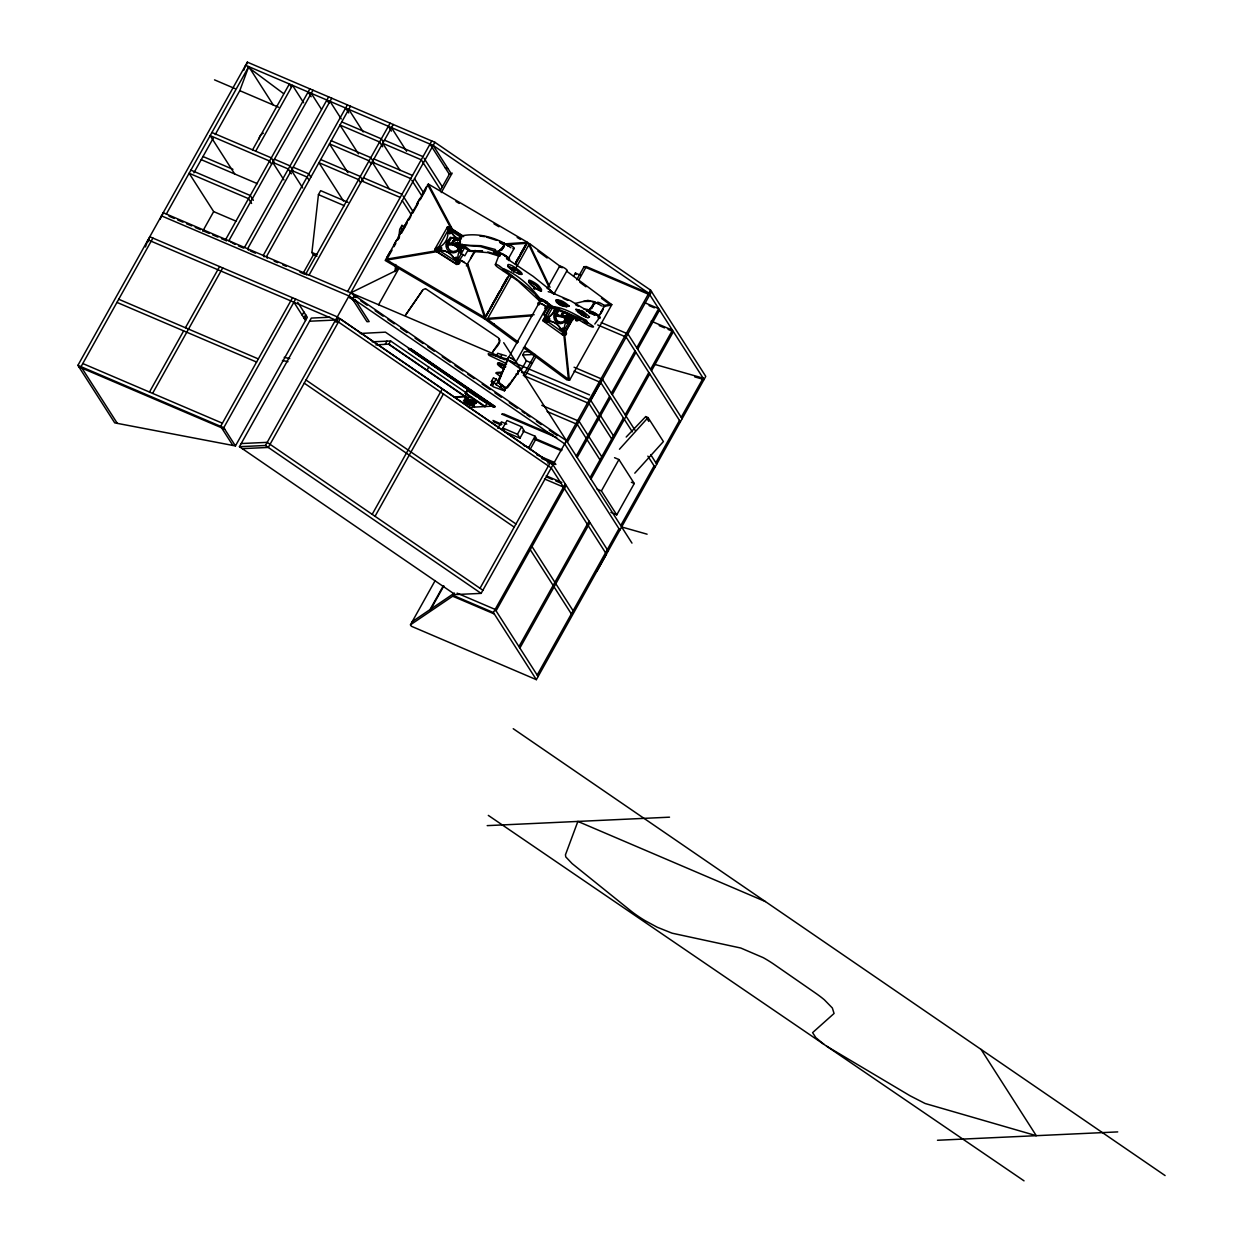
<?xml version="1.0" encoding="UTF-8"?>
<svg xmlns="http://www.w3.org/2000/svg" width="1243" height="1243" viewBox="0 0 1243 1243"><rect width="100%" height="100%" fill="white"/><g stroke="black" fill="none" stroke-linecap="round" stroke-linejoin="round"><path stroke-width="1.5" d="M448.303 242.338L449.438 241.779M450.51 242.929L449.22 244.871L452.84 244.887A5.205 2.082 26.5 0 1 458.916 248.786C459.708 251.537 456.057 249.952 458.481 247.947M587.162 311.185L587.302 309.367L584.101 309.274M388.344 260.859L388.453 261.667M316.872 256.307L313.422 254.846L311.915 252.484L318.441 194.623L320.663 190.661L347.978 202.329M398.63 238.905L399.702 229.349L401.924 225.387L405.047 226.723M395.74 264.51L394.948 271.642L397.154 267.68M401.085 232.892L401.924 225.387M436.2 249.361L436.93 250.045M448.164 229.163L448.443 228.013M447.2 245.213L449.251 240.489M584.8 316.421L582.47 312.987L577.249 309.554M503.306 270.741L503.601 268.799C517.321 274.283 530.388 286.076 539.493 298.087L543.393 299.92M492.943 381.244L490.845 385.004L493.502 386.899L504.456 390.815L505.994 387.412M539.12 300.526L539.493 298.087L528.99 288.671L499.064 265.769A4.319 0.994 34.1 0 0 495.444 264.324L495.273 264.541A4.319 0.994 34.1 0 0 498.738 267.944L517.709 280.7L539.12 300.526L535.842 294.715M543.859 319.653L543.207 320.632M545.164 320.181L546.298 319M555.124 316.064L558.154 310.626M558.682 303.976L557.501 302.857M515.814 269.638L508.418 266.484L514.245 271.471M517.399 273.134C530.839 278.587 511.091 262.941 507.936 264.65C505.093 268.628 529.44 279.551 518.611 271.658M409.413 348.661L493.968 406.803L409.77 348.646M412.396 350.619L411.355 349.361M466.327 265.878L467.865 264.262L484.956 315.722M504.347 244.42L504.565 243.41C491.84 236.31 476.178 233 462.023 235.797A7.893 4.552 -50.8 0 0 463.359 245.182L480.419 246.534L497.682 252.143A8.639 4.988 -50.8 0 0 504.751 244.405L504.565 243.41M499.5 241.515L504.394 244.451A8.142 4.692 -50.8 0 1 497.728 251.754L496.516 252.08M461.743 248.569L461.821 247.264M492.43 352.142L499.049 342.447L499.437 340.271M145.415 246.922L148.026 239.883L335.563 320.026L551.239 467.912L606.46 554.192L536.354 679.657L411.371 626.254L410.454 624.809L435.174 580.574M147.824 242.028L149.781 236.745L337.319 316.887L552.995 464.773L608.184 551.006M160.161 219.358L161.466 215.847L349.003 295.974L564.679 443.86L619.869 530.093M161.947 216.142L163.221 212.708L589.57 394.901M243.69 70.431L245.601 65.289L433.154 145.431L648.799 293.255L704.02 379.535L694.775 376.909M246.052 65.661L247.357 62.15L434.895 142.292L650.555 290.116L705.775 376.396L596.92 571.174M215.257 134.57L239.79 90.661L248.74 66.625L273.274 104.971M495.444 264.339L499.546 253.758A5.92 1.414 29.2 0 1 506.709 256.509A5.92 1.414 29.2 0 1 508.915 259.958M575.556 303.354L587.846 300.371L594.387 301.707L593.175 304.224A8.639 2.377 -56.8 0 1 588.079 310.828L586.541 311.076M593.393 304.519L594.449 302.36L591.854 301.598M594.387 301.707L594.589 302.655A8.639 2.377 -56.8 0 1 591.171 308.264M435.003 249.268L435.143 250.449L457.393 264.448M447.713 228.37L449.344 227.189L450.463 228.137M458.807 262.91C456.476 263.749 454.301 261.993 457.735 261.636M456.507 262.211L457.502 261.061L458.807 261.683M458.03 262.832L456.896 263.702L455.668 262.91M564.198 333.606C562.38 336.698 561.075 330.545 563.965 332.409M565.503 333.668C563.685 336.76 562.38 330.607 565.27 332.471M448.941 242.742L449.158 244.343M450.152 240.598L450.028 239.681M462.318 246.813L460.796 249.532M349.003 295.974L348.63 296.859L354.706 301.024M465.612 401.442L463.499 400.572L465.379 401.675M467.399 398.257L466.016 397.449M503.524 246.238L504.394 244.11M566.482 306.477L566.311 305.296L559.661 301.319M449.702 239.728L450.541 238.003A7.52 1.787 29.2 0 1 453.042 237.864L454.534 238.361A7.52 1.787 29.2 0 1 457.921 239.977M501.706 373.133L501.706 372.185L496.579 372.465M512.163 380.607L512.365 379.783M557.423 312.552L557.439 314.137M602.979 308.544L602.125 310.237A8.142 2.237 -56.8 0 1 600.959 311.993M448.537 241.686L449.376 240.458L447.34 244.094M458.885 247.839L458.465 249.346L459.335 248.755M591.606 308.746L593.595 305.032L587.955 311.17L589.089 310.983A5.92 1.414 29.2 0 1 595.972 313.733A5.92 1.414 29.2 0 1 598.598 317.214M597.867 417.384L588.98 403.478L523.334 375.433L535.003 354.426M297.714 302.313L307.316 317.322L235.44 445.926L114.713 422.869L77.905 365.349L247.357 62.15M152.905 238.081L81.028 366.685L117.308 423.366M166.344 214.045L248.74 66.625M193.892 172.808L213.361 137.957M202.733 231.182L213.672 211.605L189.138 173.259L248.522 198.647L251.583 203.432M252.562 149.859L289.37 83.98L291.375 87.119M255.685 151.195L292.493 85.316L303.649 102.749M309.88 88.859L225.729 239.417L226.646 240.862L221.409 238.625M313.003 90.195L228.852 240.754L234.989 244.42M149.471 392.042L183.653 330.887M185.409 327.748L219.591 266.577M152.594 393.378L222.715 267.913M244.483 247.435L328.634 96.876M331.757 98.213L247.606 248.771L248.538 250.2M347.387 104.894L263.236 255.452L264.153 256.881M350.51 106.23L266.359 256.788L267.292 258.218M303.106 273.305L313.422 254.846M292.525 297.745L220.648 426.349L232.861 445.429M390.1 123.15L305.964 273.693L306.881 275.138M235.44 445.926L223.771 427.685L295.648 299.081M309.087 275.029L393.223 124.486M302.158 315.132L303.913 311.993M303.929 317.897L305.685 314.759M304.535 318.845L306.291 315.722M650.555 290.116L481.134 593.377L455.124 594.574L239.448 446.688L311.309 318.084L329.892 317.229M347.636 291.515L431.772 140.956M239.448 446.688L265.443 445.491L434.895 142.292M552.964 464.727L340.178 318.861L268.302 447.449L242.307 448.645M387.07 257.115L389.882 252.08M393.627 245.368L396.439 240.334M398.319 236.978L403.012 228.588M404.876 225.232L408.636 218.519M410.516 215.163L413.329 210.129M417.073 203.417L419.885 198.383M421.765 195.027L426.458 186.636M509.863 274.33L484.459 318.814L385.19 260.471L428.4 184.104L527.669 242.447L515.488 264.262M386.449 260.144L392.073 250.076M393.953 246.72L395.818 243.364M397.698 240.008L399.578 236.652M401.442 233.296L407.082 223.227M408.947 219.871L410.827 216.515M412.707 213.159L418.332 203.091M420.212 199.735L425.836 189.666M452.141 173.057L451.504 174.191L449.344 174.284L440.581 189.977L421.253 159.772L382.704 143.302L400.091 170.462M378.571 304.784L398.304 269.482L350.759 292.851L566.435 440.721M441.281 192.572L451.551 174.191L433.154 145.431M447.387 227.096L434.77 249.315L435.345 250.62M385.19 344.28L386.946 341.141M390.628 340.986L388.764 344.327L465.006 396.595L466.871 393.254L390.628 340.986L372.279 341.825M449.329 240.862L447.045 244.933L455.808 242.991A4.04 1.616 26.5 0 1 459.397 243.457A4.04 1.616 26.5 0 1 462.629 245.974M453.089 237.413L453.369 238.159L451.147 238.081M447.915 242.882L447.449 243.737L450.914 244.358L453.586 240.039A7.52 1.787 29.2 0 1 455.264 240.754M450.914 244.358L453.804 239.992L457.44 240.101M452.234 244.42L455.451 243.768L457.113 245.772L452.234 244.42L454.13 241.018M456.632 251.272L458.356 248.507M459.63 249.175L460.935 247.295L457.098 246.502L459.63 249.175L460.904 246.906M462.489 245.57L459.894 250.123A16.283 15.32 76.3 0 0 457.797 258.109A1.973 1.849 76.3 0 1 454.316 258.979A16.283 15.32 76.3 0 0 441.032 250.433A1.973 1.849 76.3 0 1 440.1 246.736M464.711 246.782L466.98 249.237L464.711 246.782A7.396 4.273 -50.8 0 1 462.536 244.296M464.944 247.124L458.014 259.492A2.719 2.548 76.3 0 1 454.518 260.377L439.618 250.806A2.719 2.548 76.3 0 1 438.686 247.077L447.34 231.602A2.719 2.548 76.3 0 1 450.836 230.732L461.262 237.429M408.481 348.724L492.881 406.849L495.134 406.539L410.625 348.63L408.481 348.724L493.005 406.647L495.134 406.539M408.605 348.801L410.501 348.832L495.009 406.756M463.266 254.504L456.678 264.495L435.097 250.682M468.3 249.672L464.789 255.809L460.128 253.075L461.495 250.589L460.594 249.284M470.522 258.295L474.919 250.433M484.086 316.048L466.995 264.588L475.696 250.511M427.002 370.259L428.757 367.12M494.372 252.174A5.298 3.061 -50.8 0 0 494.652 253.013L496.33 253.774L497.759 251.226M508.309 258.839L514.151 248.382M372.185 514.338L442.306 388.873M485.64 316.204L488.452 311.17M490.332 307.813L499.702 291.033M501.582 287.677L507.206 277.609M515.643 262.506L518.455 257.472M520.335 254.116L526.908 242.369M484.459 318.814L506.041 280.219M515.41 263.438L525.727 244.98M517.259 343.052L484.661 318.861L509.04 275.231M515.612 263.485L525.929 245.026M511.728 270.974L513.608 267.618M375.044 516.296L443.409 393.969M484.661 318.861L487.349 319.125L511.728 275.495M513.608 272.139L529.549 243.612L562.147 267.804M466.296 401.225L465.643 400.401L466.948 401.365L466.607 400.37L474.81 399.997L465.224 393.425L467.912 390.255L487.272 403.524L484.568 406.694L476.924 401.442L469.015 402.281L472.045 403.866L473.63 400.697M465.224 393.425L467.912 390.255M466.047 401.023C461.728 401.66 466.576 394.839 468.704 398.242L468.362 397.247L471.641 397.092M465.643 400.401L467.399 397.387M466.607 400.37L468.362 397.247M469.947 400.588L467.337 403.198C476.722 392.244 456.942 412.008 468.16 397.698M467.989 399.205L466.234 402.344L467.803 399.034M468.766 399.842L466.793 403.307M467.539 403.789L469.714 400.464M470.693 400.976C469.932 408.341 464.447 403.291 470.771 399.143M469.139 404.612L470.895 401.473M506.554 364.075A7.07 1.678 29.2 0 0 501.877 361.387L488.996 355.28A9.121 2.175 29.2 0 1 488.297 353.649L496.143 356.197L497.744 353.323L506.289 355.886M469.745 405.078L470.507 405.513L471.889 401.489M471.206 403.291L472.961 400.153M471.874 403.835L470.957 403.587L472.293 404.115C470.646 399.64 477.001 401.846 474.531 401.722M472.293 404.115L473.397 405.202L475.789 402.452L473.583 405.575M490.845 385.004L493.176 385.081L493.393 383.714L491.373 381.492L493.487 377.717L498.288 380.948L496.175 384.708L504.58 389.914M496.143 356.197L504.27 359.507L504.798 358.574L508.107 358.963L498.816 381.368C498.909 384.413 504.876 388.857 507.61 387.645L521.081 368.099M496.175 384.708L494.17 382.487L496.283 378.727M508.356 357.984L540.55 300.371M547.184 288.5L559.49 266.484M500.245 387.614L501.644 385.097M516.886 360.315L547.2 306.104M553.834 294.234L567.088 270.508M548.272 306.772L543.595 314.899M531.693 363.065L526.379 360.796L522.666 354.985L524.406 351.847L529.704 351.614M550.944 305.623L542.942 320.849L562.893 335.097M543.315 319.886L551.286 305.638M504.456 390.815L506.554 387.055M552.886 306.881L546.827 317.711A2.719 2.377 -87.5 0 0 546.454 319.063M520.926 370.554L526.379 360.796M573.582 276.334L575.4 273.072L580.714 275.34M555.295 314.93L557.33 311.294M558.123 310.408L555.093 315.846L559.645 316.157M576.736 279.753L584.039 266.701L586.308 266.592L648.83 293.301M524.764 376.738L536.121 356.399M578.741 280.157L586.308 266.592M497.821 428.338L501.442 421.859L506.756 424.127M558.899 308.715L556.289 315.101L560.484 316.328L563.188 312.04M560.484 316.328L563.483 312.055L567.569 312.91M561.883 316.499C563.514 314.992 567.958 317.493 566.14 318.441L561.883 316.499L563.778 313.096M502.794 428.012L506.989 420.507L521.656 426.769L524.158 430.668L519.962 438.173L505.295 431.911L502.794 428.012L517.461 434.273L519.962 438.173M565.503 318.861L563.328 321.953M562.193 322.31A6.168 5.407 -87.5 0 1 555.745 317.695L555.341 316.235L555.45 317.68A6.168 5.407 -87.5 0 0 561.898 322.294L563.949 322.201L565.456 319.482M563.949 322.201L568.175 322.294L572.37 320.026A4.04 1.569 24.5 0 0 573.101 319.047A4.04 1.569 24.5 0 0 570.475 316.685L573.613 318.845L570.444 316.763A4.04 1.569 24.5 0 0 566.544 315.846L559.614 316.142M568.579 321.315L566.684 318.829L570.786 319.979L568.579 321.315L569.853 319.047M563.638 322.186L567.678 323.133L568.735 321.953M570.366 319.435L564.322 330.265A2.719 2.377 -87.5 0 1 561.028 331.135L547.541 321.455M564.633 333.186L572.588 318.938M572.945 318.954L564.089 334.787L562.551 335.082M517.461 434.273L521.656 426.769M429.985 609.629L442.928 586.494M430.933 608.992L443.875 585.857M535.08 436.231L536.37 438.251L530.031 449.578L528.741 447.558L535.08 436.231L522.681 430.933M523.458 347.667L566.917 379.907L569.605 380.172L611.805 304.659L566.792 271.254M480.016 588.281L550.136 462.816L547.541 462.924M567.383 442.213L651.534 291.654M576.255 456.072L609.614 396.362M611.37 393.223L635.002 350.946M636.758 347.807L658.65 308.652L644.48 302.593M577.172 457.502L610.546 397.807M612.286 394.668L635.934 352.375M637.675 349.236L659.567 310.082M536.354 679.657L493.393 612.55L565.27 483.947M496.066 610.841L566.186 485.391M590.068 477.638L623.427 417.943M625.182 414.805L648.815 372.512M650.571 369.373L672.447 330.218L651.192 321.129M590.984 479.068L649.732 373.941M651.487 370.802L673.364 331.648L668.05 329.379M618.936 459.553L634.272 483.511L616.746 514.882L601.41 490.923L618.936 459.553L614.555 457.688M518.952 646.609L589.073 521.143M519.885 648.054L590.005 522.588M537.178 675.073L618.983 528.71M620.739 525.571L654.098 465.876M655.853 462.738L679.486 420.445M681.242 417.306L703.134 378.152L655.061 364.479M500.059 357.798L501.861 354.566M574.08 367.229L602.513 379.379L590.736 400.339L599.623 414.245M559.164 309.227L556.149 314.867A8.017 1.911 29.2 0 1 560.655 316.25L561.028 316.452M461.2 247.808L460.298 249.206M594.465 303.494L593.688 302.406L594.465 303.494L593.626 303.37L594.713 303.074M594.946 303.805L595.211 302.204L597.432 303.447M599.887 314.51L602.016 310.548L600.975 312.086M501.178 243.162L500.634 242.09L501.178 243.162L499.639 242.525M497.744 254.815L493.502 251.832L494.994 251.941M495.693 253.619L497.169 253.727M540.798 291.064L540.783 290.753A29.35 28.387 8.7 0 0 529.269 281.104C526.504 277.779 537.986 284.072 539.198 286.418C548.225 296.487 528.726 285.735 528.555 281.151M422.465 290.505L405.42 315.287L423.055 289.681M492.787 352.375C494.03 348.506 503.368 342.509 498.365 337.816L425.774 288.811M454.752 251.397L459.351 250.604L462.256 247.139A4.04 1.616 26.5 0 0 462.474 245.881M507.579 386.2L509.614 383.388M508.107 386.216L519.496 370.476M501.55 250.402L503.912 246.922L497.231 252.22L498.676 253.417L496.33 253.774M544.574 319.917L545.475 320.041M594.807 324.05L599.173 318.13A5.92 1.414 29.2 0 0 596.609 314.246A5.92 1.414 29.2 0 0 589.943 312.49A4.319 1.025 29.2 0 1 590.705 312.164M447.154 227.158L448.661 226.785L462.38 235.595M449.453 229.271C446.843 231.773 446.905 225.387 449.453 228.044M435.687 249.315L435.687 250.169M456.399 263.034L456.756 261.885M459.661 250.418L460.267 251.847A8.017 1.911 29.2 0 0 460.221 250.169L461.231 249.361M557.641 310.237L558.387 310.797M569.543 318.161C562.271 312.801 577.715 319.871 569.356 318.332M619.465 449.22L648.054 417.601L663.405 441.56L634.8 473.179M473.07 392.104L471.625 390.675M484.677 400.246L484.988 399.826M506.554 387.614L505.575 388.002M507.082 387.63L505.311 387.909L497.744 382.207L501.193 373.118L495.771 373.009L500.587 376.645M449.515 243.208L446.501 244.638L447.837 246.767A6.168 5.795 76.3 0 0 454.954 251.35M626.192 437.039L645.707 416.591L648.054 417.601M427.39 184.958L428.4 184.104M462.598 247.901L463.111 247.699M526.659 243.302L527.669 242.447M459.351 250.294L458.294 250.558M459.863 250.62L456.771 251.35M493.207 323.739L494.092 323.77M557.361 300.169L556.305 300.449M558.666 300.216L557.128 300.169M544.698 319.622L545.056 320.772M563.607 334.973L562.753 335.19M450.168 229.302L448.521 229.256M437.583 250.433C434.242 251.676 436.681 245.912 436.914 250.138M438.235 250.402L438.235 248.274M456.274 251.039L457.129 250.371M412.21 621.671L454.456 593.066M410.454 624.809L453.648 595.568L493.393 612.55M449.546 239.246L451.364 238.749M423.506 289.464L425.308 288.702M593.688 302.406L594.838 302.018M581.227 318.892L577.824 320.508L568.129 314.339A7.893 2.175 -56.8 0 1 566.357 313.065M545.444 321.269C542.103 321.937 545.32 316.639 546.019 320.212M546.749 321.315L545.661 321.284M568.937 314.106L567.896 314.526A7.396 2.035 -56.8 0 1 567.041 313.003M581.071 319.171L577.653 320.57A7.893 2.175 -56.8 0 1 575.882 319.311M593.579 302.733L594.511 302.406M507.874 266.577L515.55 269.482L521.672 274.408M576.224 310.936L579.036 310.035M461.774 384.336L459.972 382.704M568.61 322.17L569.03 322.263A8.017 1.911 29.2 0 1 568.035 323.382L567.212 322.527M466.187 398.35L465.255 397.434L466.172 397.511M469.093 400.06L469.295 400.65M451.831 238.174L453.602 237.739M447.651 245.337L447.635 246.829M474.189 403.183L475.23 403.276L474.733 402.685M469.745 405.016L468.937 404.115M603.321 305.545L610.686 304.271M603.43 306.493L610.795 305.219L601.488 298.304M388.189 258.886L437.956 250.527M388.329 259.818L437.52 251.552M567.756 316.25L571.687 318.674M571.733 318.534L569.03 317.555M488.887 320.818L487.256 320.041M447.713 226.723L463.67 236.636M583.573 301.443L590.285 301.381M488.903 318.286L534.133 314.712M488.95 319.218L532.284 315.784M578.57 310.874L581.755 310.641M502.234 244.048L524.997 242.509M506.196 244.7L525.183 243.41M360.252 333.481L385.439 332.161L493.595 406.088L468.409 407.424M375.914 344.917L388.873 344.109L465.115 396.393L454.674 396.874M465.861 393.301L466.871 393.254M454.006 397.107L465.006 396.595M487.272 403.524L478.679 398.319M487.194 825.632L669.526 817.179M937.486 1140.266L1117.721 1131.907M340.178 318.861L337.583 318.969L335.843 322.108L338.422 321.984M309.554 321.222L335.563 320.026M522.666 354.985L533.247 354.504M521.547 372.449L525.09 372.294M241.189 443.549L267.198 442.353L482.874 590.239M479.145 251.008L471.128 251.304L463.639 245.182L480.886 245.694L495.304 249.486L496.423 252.267L496.019 251.474M461.246 245.197L457.206 243.597L461.262 245.834L459.475 244.218M469.403 250.589L482.533 251.07M504.27 359.507L507.362 359.615L498.21 381.912L505.839 387.925M540.876 291.08L540.55 291.064A29.35 28.387 8.7 0 1 528.959 281.462M555 294.342L553.896 293.395M526.861 243.348L529.549 243.612M609.117 304.395L611.805 304.659M507.967 258.684A5.92 1.414 29.2 0 0 505.45 255.576A5.92 1.414 29.2 0 0 499.173 252.609L497.697 252.997L500.37 255.763M450.121 376.272L448.117 375.091M479.798 236.046L484.723 236.652M478.835 250.76L482.439 251.241M549.717 306.601C563.079 306.368 574.748 314.665 586.385 320.29L587.737 322.885L583.464 322.294M389.82 262.335L388.702 261.978M569.48 317.68L568.564 317.804M436.914 248.957L435.967 249.423L436.759 250.154M497.231 252.22L499.173 252.609M495.087 253.525L498.21 255.297M461.386 245.43C458.372 245.601 457.238 243.255 458.558 245.244M555.699 300.076L557.082 300.371M284.212 357.347L289.743 358.543M282.456 360.486L287.988 361.682M548.194 291.67L553.197 293.037M598.178 317.897L599.173 318.13M496.392 251.785L495.273 251.148M496.874 252.376L493.875 251.661L494.714 252.36M486.262 237.04L496.625 240.35M487.831 251.972L494.543 253.79M502.281 243.146L506.072 244.514M500.354 242.494L504.503 244.032M500.634 242.09L504.922 243.706M621.624 526.954L647.106 534.195M464.851 401.629L465.83 401.909M445.165 167.758L447.962 168.582M551.83 292.695L570.584 300.775L595.133 315.318A5.92 1.414 29.2 0 0 589.555 313.36M547.029 306.229L571.003 315.209L587.116 324.718A4.319 0.839 25.1 0 0 591.901 326.862L592.631 327.018A4.319 0.839 25.1 0 0 591.917 325.386C579.005 316.39 563.172 312.428 549.888 304.737M529.161 281.058L536.028 285.424L541.466 291.266M466.047 402.173L464.773 401.8M491.373 381.492L494.17 382.487M575.633 309.321C584.226 311.744 593.564 322.9 577.715 312.102M470.134 404.628L474.515 406.477L471.392 404.907L473.039 405.979M596.003 302.702L596.267 303.354M499.904 242.121L501.442 242.742M502.094 243.908L503.617 244.529M569.651 318.472L570.568 318.612L569.372 317.571M473.397 405.202L474.08 405.7L472.946 405.482L474.702 402.344L476.271 403.338L474.655 402.794M341.747 121.907L381.337 138.828L383.388 142.028M384.46 140.164L423.008 156.634M214.526 79.863L234.974 88.595M239.79 90.661L278.572 107.24M331.228 140.723L370.818 157.643L373.879 162.445M373.941 158.98L412.49 175.449M410.734 178.588L372.185 162.118L389.572 189.278M584.039 266.701L649.778 294.793M320.71 159.555L360.299 176.459L363.376 181.26M363.422 177.796L401.971 194.281M361.666 180.934L400.23 197.419M649.079 305.607L654.331 307.844M211.916 132.488L271.316 157.861L274.377 162.662M274.439 159.197L290.07 165.878L293.13 170.679M293.193 167.215L308.823 173.896L310.859 177.096M499.298 256.182L487.909 252.64L470.848 251.288A7.893 4.552 -50.8 0 1 467.15 248.631M659.194 325.604L664.508 327.872M318.441 194.623L344.358 205.701M601.239 322.558L627.901 333.947L682.127 418.689M597.712 324.936L626.146 337.086L680.387 421.828M202.982 156.525L232.938 169.328M201.226 159.663L257.41 183.684M190.878 170.136L250.278 195.508L253.339 200.294M311.915 252.484L317.089 254.706M213.672 211.605L236.388 221.316M574.095 371.113L600.742 382.502L632.299 431.803M169.017 216.22L174.253 218.457M177.749 219.964L182.985 222.202M186.481 223.693L191.717 225.931M195.213 227.422L200.449 229.66M203.945 231.151L209.181 233.389M212.677 234.88L217.913 237.118M238.454 245.896L243.675 248.134M250.263 250.946L255.483 253.168M274.175 261.17L277.609 262.63M282.782 264.837L286.216 266.313M299.998 272.201L305.156 274.408M526.861 373.055L588.964 399.578M541.793 405.327L579.052 421.253L587.939 435.159M547.138 411.511L577.296 424.391L586.183 438.297M553.213 435.081L503.928 414.012L501.721 414.121L556.709 437.614M473.459 401.349L475.137 402.064M501.861 424.283L493.02 420.491L493.937 421.936L501.022 424.966M535.515 438.655L562.085 450.013M534.676 439.338L561.23 450.696M631.351 482.268L634.272 483.511M523.427 445.289L528.741 447.558M536.929 454.938L554.642 462.505M543.16 458.636L555.559 463.934M541.699 458.434L555.839 464.478M597.028 489.043L601.41 490.923M546.267 475.82L561.82 482.47M547.138 477.234L552.343 479.472M555.807 480.948L560.997 483.17M544.512 478.959L563.514 487.085M118.722 299.252L258.342 358.916M610.903 512.396L616.746 514.882M116.966 302.391L256.586 362.055M82.784 363.546L222.404 423.21M77.905 365.349L223.771 427.685M78.822 366.794L224.688 429.115M457.129 593.16L495.149 609.412L538.095 676.518M452.701 596.205L494.326 613.98M765.408 901.563L577.871 821.421L565.456 854.796L565.767 856.893L572.122 863.605L630.574 910.668A38.782 9.245 29.2 0 0 644.962 920.581L657.205 927.216L672.075 933.182L740.766 948.021L763.233 957.654A35.177 8.39 29.2 0 1 773.301 963.838L815.02 992.753A43.256 10.317 29.2 0 1 824.327 999.776L832.344 1007.98L834.069 1013.465L812.596 1032.638L815.843 1037.656L824 1044.384M453.804 239.992L455.202 240.598M459.071 244.281L458.325 244.467M451.349 244.374L450.976 244.218A8.017 1.911 29.2 0 0 447.185 243.442L450.386 237.242L451.333 237.848M505.373 244.141L504.751 244.265M563.203 298.367L567.74 300.386M504.798 358.574L507.719 359.88M547.619 288.516L548.862 289.215A4.599 0.963 44.4 0 1 552.125 292.198L553.244 293.69M569.682 317.913L570.801 318.192L568.626 317.214M458.853 245.415L460.05 245.539M569.418 317.338L570.149 317.851L569.154 317.602M596.158 302.655L598.349 303.976M466.001 397.232L467.508 398.117L466.28 397.434M575.509 304.675L578.415 306.337M455.932 201.475L459.242 203.417M493.984 223.833L498.956 226.754M517.15 237.444L520.46 239.402M453.509 231.198L460.128 235.098M461.246 260.377L464.556 262.32M456.197 257.86L467.772 264.666M386.2 259.616L485.469 317.959M459.087 244.995L458.139 244.327M505.652 244.141L506.895 245.011M598.209 303.805L601.519 305.918M826.579 1046.155L910.016 1095.751L925.103 1103.489L1036.274 1135.682L981.053 1049.403M452.856 244.436L459.692 248.833M506.647 244.747L510.857 247.745M603.445 307.658L602.7 310.47A8.639 2.377 -56.8 0 1 598.893 315.8M505.046 366.794L504.036 366.126A4.428 1.057 29.2 0 0 499.577 364.323A4.428 1.057 29.2 0 0 499.997 365.986L500.851 366.654M568.533 317.54L569.574 318.224M466.98 390.286L476.566 396.859M425.324 359.227L423.443 357.875M438.142 367.726L436.262 366.98M488.313 815.392L1024.03 1180.85M353.369 295.772L355.964 297.559L354.659 295.523L352.919 298.662L354.208 300.697M360.765 300.837L367.151 305.219M375.137 310.703L383.124 316.173M387.909 319.467L394.295 323.833M400.681 328.214L407.082 332.596M415.069 338.08L423.055 343.55M427.841 346.844L434.227 351.21M442.213 356.694L450.199 362.164M454.985 365.458L462.971 370.927M467.772 374.221L474.158 378.602M482.144 384.071L490.13 389.541M494.916 392.835L501.317 397.216M509.288 402.685L517.274 408.17M522.076 411.449L525.261 413.639M526.861 414.727L530.062 416.933M536.448 421.315L541.249 424.593M549.235 430.078L557.221 435.547M466.156 393.378L485.516 406.663M305.996 380.016L515.954 523.971M304.24 383.155L514.198 527.11M265.443 445.491L481.134 593.377M513.235 728.709L1165.095 1175.567M507.734 245.461L508.853 246.238M483.574 398.863L485.096 400.215M508.822 360.656L520.553 369.031M502.871 367.773L500.292 365.939A6.168 1.476 29.2 0 1 498.288 362.785A6.168 1.476 29.2 0 1 504.844 365.287M503.803 369.311L499.95 366.561A6.168 1.476 29.2 0 1 498.288 363.391A6.168 1.476 29.2 0 1 505.777 366.763M566.264 306.757L558.76 301.381A2.719 2.377 -87.5 0 0 556.382 301.288M562.302 316.468L568.439 320.508A5.252 1.259 29.2 0 0 567.259 318.861M555.637 316.25L554.564 315.536L557.237 315.629A3.201 1.336 -54.3 0 0 558.76 314.883M537.846 251.086L547.153 257.985M579.751 282.177L585.966 286.791M546.811 316.825L543.548 313.966M487.349 319.125L518.393 342.167M524.593 346.766L569.605 380.172M248.445 67.402L283.513 93.551M533.496 288.267L534.878 289.339M568.673 317.291L567.787 316.437M543.579 321.238L543.3 320.104M460.221 250.169L459.879 251.583L459.257 250.775M496.967 255.048L496.516 254.551A5.298 3.061 -50.8 0 1 496.252 252.655M553.834 294.109L552.467 292.307A5.531 1.15 44.4 0 0 549.53 289.464L533.107 276.319L506.491 258.389A5.92 1.414 29.2 0 1 508.791 260.579M575.4 273.072L576.317 274.517M645.707 416.591L648.784 421.393M602.513 379.379L635.064 430.249M650.664 454.612L656.739 464.121M647.867 456.134L654.983 467.259M430.016 144.095L449.344 174.284M600.555 415.675L613.436 435.811M598.8 418.813L611.68 438.95M424.034 158.234L442.368 186.87M391.467 127.625L406.632 151.32M588.856 436.588L601.752 456.725M388.344 126.289L391.436 131.105M587.116 439.727L599.996 459.863M414.525 178.635L423.677 192.945M411.759 180.188L421.936 196.068M382.658 146.752L379.581 141.966L339.992 125.046L358.404 153.806M503.695 342.695L631.972 543.113M348.755 109.368L363.189 131.913M402.996 195.866L413.158 211.761M345.632 108.032L348.77 112.927M402.25 200.589L411.417 214.899M371.113 163.983L369.062 160.782L329.473 143.862L347.885 172.622M330.001 101.351L341.25 118.924M326.878 100.015L328.913 103.216M311.247 93.334L321.471 109.306M308.124 91.998L311.17 96.752M360.594 182.799L358.543 179.598L318.954 162.678L343.503 201.024M309.103 180.235L307.068 177.034L291.437 170.353L302.686 187.926M532.004 546.547L573.116 610.779M291.375 173.818L288.314 169.017L272.683 162.336L283.932 179.909M530.248 549.686L571.36 613.918M271.596 164.2L269.56 161L210.16 135.627L234.709 173.973M355.078 299.594L369.171 321.611L366.965 321.704L351.52 297.59M348.895 295.927L350.169 297.916M293.892 302.22L305.56 320.461M428.649 184.632L452.856 230.048M427.81 184.943L451.116 228.665M498.987 339.044L499.437 340.271M530.093 245.601L549.996 287.319M529.363 245.912L548.427 285.89M517.88 370.507L517.974 374.392L517.088 374.205A9.121 2.175 29.2 0 1 516.156 373.863M567.74 321.315L568.983 321.378A3.201 1.336 -54.3 0 1 566.994 322.636M564.695 334.802L569.294 379.488M563.887 335.113L568.284 377.934M259.181 138.936A5.966 5.298 -32.6 0 1 263.392 133.172M545.102 302.437A4.319 1.025 29.2 0 1 548.971 306.073A5.92 1.414 29.2 0 0 543.642 301.241A5.92 1.414 29.2 0 0 539.462 301.412M594.729 313.656A4.319 1.025 29.2 0 1 598.598 317.291M540.348 300.884A5.92 1.414 29.2 0 1 548.784 304.271A5.92 1.414 29.2 0 1 547.355 306.26M540.519 300.573A5.92 1.414 29.2 0 1 548.396 303.541A5.92 1.414 29.2 0 1 548.722 306.368M597.184 302.717A4.319 1.025 29.2 0 1 602.513 304.302A4.319 1.025 29.2 0 1 603.197 306.664M555.73 300.915A29.35 24.301 -82.1 0 1 567.367 305.964L567.212 306.431A29.35 24.301 -82.1 0 1 558.2 303.308M602.234 310.16A8.639 2.377 -56.8 0 1 601.068 312.086M593.641 303.525A3.076 0.855 -56.8 0 1 593.999 303.774M594.356 302.795A8.142 2.237 -56.8 0 1 591.14 308.078M570.444 316.763A7.893 2.175 -56.8 0 1 569.527 315.147M573.613 318.845A7.893 2.175 -56.8 0 1 572.697 317.229M573.846 318.426A7.396 2.035 -56.8 0 1 572.992 317.804M576.628 320.243A7.396 2.035 -56.8 0 1 575.773 318.721M569.822 315.738A7.396 2.035 -56.8 0 1 569.822 314.821M588.514 311.511A5.92 1.414 29.2 0 1 595.148 313.671A5.92 1.414 29.2 0 1 598.411 317.555M588.778 312.49A5.92 1.414 29.2 0 1 588.467 311.915M464.478 247.202A7.893 4.552 -50.8 0 1 462.147 244.56M503.508 246.036A8.639 4.988 -50.8 0 1 497.324 251.847M466.98 249.237A7.893 4.552 -50.8 0 1 464.649 246.596M467.213 248.818A7.396 4.273 -50.8 0 1 466.156 248.367M465.41 247.528A7.396 4.273 -50.8 0 1 465.037 246.332M468.347 250.154A7.396 4.273 -50.8 0 1 467.601 249.299M462.536 244.995A7.396 4.273 -50.8 0 1 461.479 244.545M460.345 242.509A7.396 4.273 -50.8 0 1 460.361 241.08M460.749 239.464A7.396 4.273 -50.8 0 1 461.51 237.817M457.688 240.629A3.947 0.948 29.2 0 1 457.642 239.526L460.143 239.417L462.66 235.704L458.838 237.941A3.62 1.429 21.4 0 0 459.133 238.423M500.074 255.468A4.319 1.025 29.2 0 1 500.774 253.992M499.096 255.281A5.92 1.414 29.2 0 1 501.302 253.727A5.92 1.414 29.2 0 1 507.781 259.01A4.319 1.025 29.2 0 0 504.674 255.747M457.952 258.062A1.973 1.849 76.3 0 1 454.472 258.948A16.283 15.32 76.3 0 0 441.172 250.402A1.973 1.849 76.3 0 1 440.255 246.704A16.283 15.32 76.3 0 0 447.962 232.907A1.973 1.849 76.3 0 1 451.442 232.037A16.283 15.32 76.3 0 0 459.475 239.417M447.822 232.938A1.973 1.849 76.3 0 1 451.287 232.068A16.283 15.32 76.3 0 0 459.335 239.464M457.89 250.853A7.396 6.961 76.3 0 1 446.89 248.973A7.396 6.961 76.3 0 1 451.162 238.314M454.783 238.423A7.396 6.961 76.3 0 1 456.461 239.215M457.051 242.727A3.309 0.792 29.2 0 1 461.883 245.306A3.309 0.792 29.2 0 1 459.77 245.555M459.024 245.166A3.309 0.792 29.2 0 1 456.678 242.727M457.222 240.536A3.947 0.948 29.2 0 1 460.174 240.862M453.291 244.079A5.252 1.259 29.2 0 1 459.692 248.491M457.579 240.722A3.947 0.948 29.2 0 1 460.283 240.645M457.688 240.505A3.947 0.948 29.2 0 1 460.407 240.443M565.86 322.077A16.283 14.279 -87.5 0 0 564.229 328.913A1.973 1.725 -87.5 0 1 560.966 329.768A16.283 14.279 -87.5 0 0 548.94 321.129A1.973 1.725 -87.5 0 1 547.324 319.606M556.429 302.655A1.973 1.725 -87.5 0 1 559.428 302.779A16.283 14.279 -87.5 0 0 560.748 305.156M568.082 321.564A3.201 1.336 -54.3 0 1 566.186 320.228M547.293 319.094A1.973 1.725 -87.5 0 1 548.225 317.416A16.283 14.279 -87.5 0 0 555.279 307.813M555.497 307.813A16.283 14.279 -87.5 0 1 548.443 317.431M549.157 321.145A16.283 14.279 -87.5 0 1 561.183 329.768A1.973 1.725 -87.5 0 0 564.446 328.913M560.546 305.141A16.283 14.279 -87.5 0 1 559.21 302.764M564.679 321.688A7.396 6.495 -87.5 0 1 554.533 319.746A7.396 6.495 -87.5 0 1 558.915 309.056M558.666 315.629A3.201 1.336 -54.3 0 1 557.05 315.116M558.682 301.117A1.818 1.6 -87.5 0 1 556.926 300.2M558.666 300.93A1.818 1.6 -87.5 0 1 556.507 300.184M565.985 333.839A1.818 1.6 -87.5 0 1 563.607 334.849A1.818 1.6 -87.5 0 1 563.39 331.974A1.818 1.6 -87.5 0 1 565.891 332.456M547.433 318.985A1.818 1.6 -87.5 0 1 546.718 321.968A1.818 1.6 -87.5 0 1 544.652 320.01L544.527 320.026A1.818 1.6 -87.5 0 1 547.106 318.69M572.246 318.426A3.325 1.29 24.5 0 1 570.242 319.575A3.325 1.29 24.5 0 1 566.357 316.981M557.656 314.93A3.201 1.336 -54.3 0 0 558.231 316.359L562.411 316.949A5.205 2.02 24.5 0 1 567.896 320.896L566 321.921A3.201 1.336 -54.3 0 1 565.985 319.14M566.466 317.012A3.325 1.29 24.5 0 1 568.657 316.281A3.325 1.29 24.5 0 1 572.324 318.441M567.865 320.072A1.973 0.823 -54.3 0 1 566.233 320.01M558.822 315.302A1.973 0.823 -54.3 0 1 558.48 315.069M562.861 316.142A5.252 1.259 29.2 0 1 566.342 318.146M509.195 360.548A7.442 1.771 29.2 0 1 514.136 363.376M507.905 357.394A5.05 1.212 29.2 0 1 508.387 357.316M510.096 357.72A5.05 1.212 29.2 0 1 514.54 360.082M516.498 361.946A5.05 1.212 29.2 0 1 516.591 362.366M510.391 358.046A4.319 1.025 29.2 0 1 511.324 358.435M512.318 358.916A4.319 1.025 29.2 0 1 514.182 360.066M514.944 360.656A4.319 1.025 29.2 0 1 515.519 361.2M559.909 267.292A4.319 1.025 29.2 0 1 563.452 267.416A4.319 1.025 29.2 0 1 566.497 270.788M539.105 304.861A5.423 1.29 29.2 0 1 539.726 303.012A5.423 1.29 29.2 0 1 546.656 306.99A5.423 1.29 29.2 0 1 544.838 308.14M538.825 303.665A4.319 1.025 29.2 0 1 544.232 305.452A4.319 1.025 29.2 0 1 545.195 307.876M540.472 300.837A4.319 1.025 29.2 0 1 543.269 301.505M545.226 302.546A4.319 1.025 29.2 0 1 546.889 303.727M540.721 300.169A4.319 1.025 29.2 0 1 543.517 300.822M499.888 255.172A5.92 1.414 29.2 0 1 499.298 254.054M539.726 300.744A5.92 1.414 29.2 0 1 541.358 299.532A5.92 1.414 29.2 0 1 548.194 303.292M548.971 304.038A5.92 1.414 29.2 0 1 549.437 304.675M539.897 300.418A5.92 1.414 29.2 0 1 541 299.066A5.92 1.414 29.2 0 1 547.324 302.173M549.142 303.727A5.92 1.414 29.2 0 1 549.608 304.364M507.548 245.71A4.319 1.025 29.2 0 1 507.781 244.172A4.319 1.025 29.2 0 1 513.157 247.031A4.319 1.025 29.2 0 1 512.924 248.553M569.325 306.229C554.052 308.746 552.964 291.654 569.325 306.229M589.477 316.747L588.017 317.928L581.662 314.945L576.301 309.336L583.309 311.527L589.477 316.747M440.302 248.165C441.358 251.832 443.036 245.694 440.302 248.165M448.941 232.69C450.013 236.372 451.691 230.219 448.941 232.69M455.202 257.736C456.274 261.403 457.937 255.266 455.202 257.736M548.427 318.892C549.266 322.558 551.069 316.468 548.427 318.892M561.914 328.572C562.753 332.223 564.555 326.132 561.914 328.572M458.916 244.436L459.724 244.949L458.916 244.436M448.133 227.391A1.818 1.725 76.3 0 0 449.624 230.157A1.818 1.725 76.3 0 0 451.116 227.485A1.818 1.725 76.3 0 0 448.133 227.391M447.853 227.453A1.818 1.725 76.3 0 0 449.344 230.235A1.818 1.725 76.3 0 0 450.836 227.547A1.818 1.725 76.3 0 0 447.853 227.453M456.601 261.232A1.818 1.725 76.3 0 0 458.077 264.013A1.818 1.725 76.3 0 0 459.584 261.325A1.818 1.725 76.3 0 0 456.601 261.232M456.305 261.294A1.818 1.725 76.3 0 0 457.797 264.075A1.818 1.725 76.3 0 0 459.288 261.403A1.818 1.725 76.3 0 0 456.305 261.294M436.448 248.305A1.818 1.725 76.3 0 0 437.94 251.07A1.818 1.725 76.3 0 0 439.432 248.398A1.818 1.725 76.3 0 0 436.448 248.305M436.169 248.367A1.818 1.725 76.3 0 0 437.66 251.148A1.818 1.725 76.3 0 0 439.152 248.46A1.818 1.725 76.3 0 0 436.169 248.367M456.476 244.855A3.325 1.336 26.5 0 0 461.728 246.782A3.325 1.336 26.5 0 0 458.776 243.504A3.325 1.336 26.5 0 0 456.476 244.855M565.953 334.662A1.818 1.6 -87.5 0 0 565.363 331.586A1.818 1.6 -87.5 0 0 563.312 333.73A1.818 1.6 -87.5 0 0 565.953 334.662M547.743 321.58A1.818 1.6 -87.5 0 0 547.153 318.503A1.818 1.6 -87.5 0 0 545.102 320.663A1.818 1.6 -87.5 0 0 547.743 321.58M567.631 316.81A3.309 0.792 29.2 0 0 572.557 319.047A3.309 0.792 29.2 0 0 569.185 316.142A3.309 0.792 29.2 0 0 567.631 316.81"/></g></svg>
